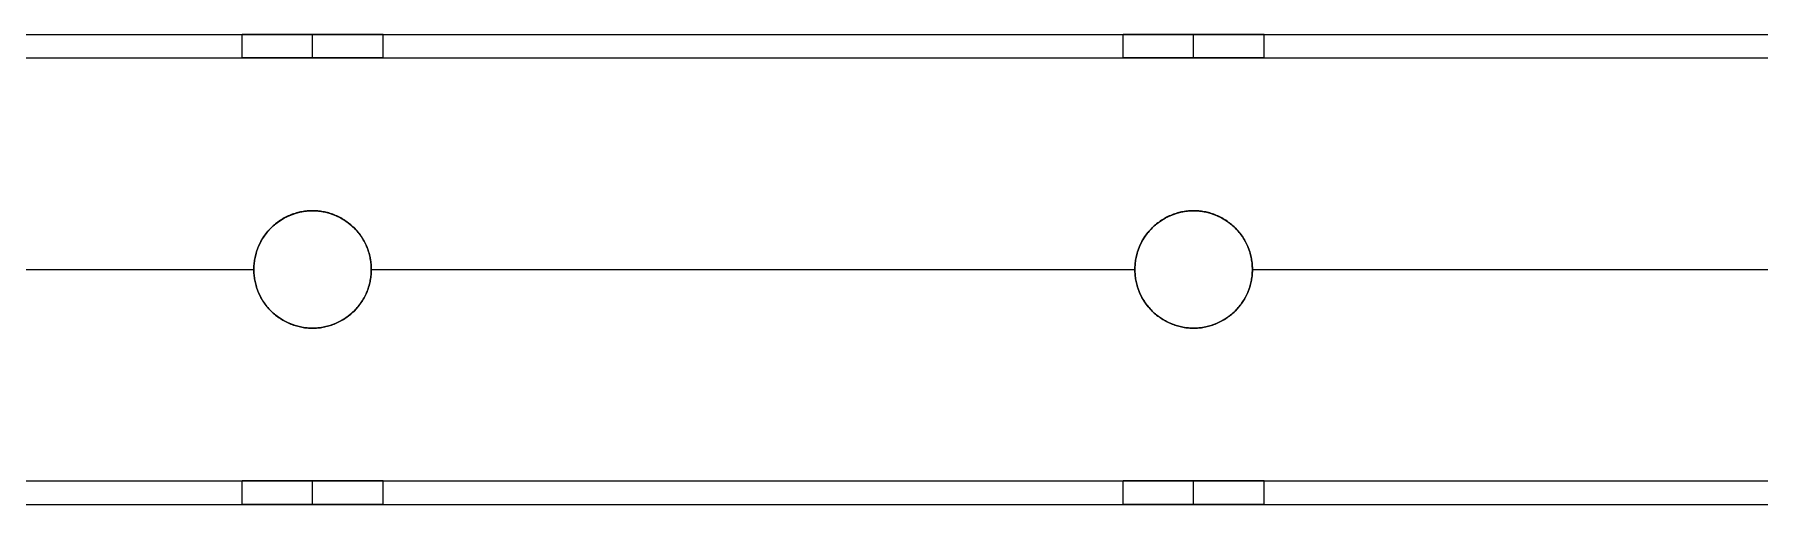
# Model space of a CAD drawing. Header units: millimetres. Extents: x 1279 to 9834, y -699 to 998.
# Drawn here: x 8665.2 to 8812.1, y 671.3 to 711.3 of the extents above; entities that cross this region are included whole.
import ezdxf

# ---------------------------------------------------------------- set-up
doc = ezdxf.new("R2010")
doc.units = ezdxf.units.MM
doc.header["$MEASUREMENT"] = 0
doc.layers.add('staal', color=7, linetype='Continuous', true_color=0x4c4c4c)

msp = doc.modelspace()

# ---------------------------------------------------------------- linework, layer by layer
at = {"layer": 'staal'}
for p, q in [((8682.89, 709.35, 2333.36), (8682.89, 711.35, 2333.36)), ((8688.89, 709.35, 2339.36), (8688.89, 711.35, 2339.36)), ((8688.89, 709.35, 2327.36), (8688.89, 711.35, 2327.36)), ((8694.89, 709.35, 2333.36), (8694.89, 711.35, 2333.36)), ((8757.89, 709.35, 2333.36), (8757.89, 711.35, 2333.36)), ((8763.89, 709.35, 2339.36), (8763.89, 711.35, 2339.36)), ((8763.89, 709.35, 2327.36), (8763.89, 711.35, 2327.36)), ((8769.89, 709.35, 2333.36), (8769.89, 711.35, 2333.36)), ((8688.89, 696.35, 2351.36), (8688.89, 696.35, 2353.36)), ((8688.89, 696.35, 2313.36), (8688.89, 696.35, 2315.36)), ((8763.89, 696.35, 2351.36), (8763.89, 696.35, 2353.36)), ((8763.89, 696.35, 2313.36), (8763.89, 696.35, 2315.36)), ((8683.89, 691.35, 2351.36), (8683.89, 691.35, 2353.36)), ((8683.89, 691.35, 2313.36), (8683.89, 691.35, 2315.36)), ((8693.89, 691.35, 2351.36), (8693.89, 691.35, 2353.36)), ((8693.89, 691.35, 2313.36), (8693.89, 691.35, 2315.36)), ((8758.89, 691.35, 2351.36), (8758.89, 691.35, 2353.36)), ((8758.89, 691.35, 2313.36), (8758.89, 691.35, 2315.36)), ((8768.89, 691.35, 2351.36), (8768.89, 691.35, 2353.36)), ((8768.89, 691.35, 2313.36), (8768.89, 691.35, 2315.36)), ((8688.89, 686.35, 2313.36), (8688.89, 686.35, 2315.36)), ((8688.89, 686.35, 2351.36), (8688.89, 686.35, 2353.36)), ((8763.89, 686.35, 2313.36), (8763.89, 686.35, 2315.36)), ((8763.89, 686.35, 2351.36), (8763.89, 686.35, 2353.36)), ((8682.89, 671.35, 2333.36), (8682.89, 673.35, 2333.36)), ((8688.89, 671.35, 2339.36), (8688.89, 673.35, 2339.36)), ((8688.89, 671.35, 2327.36), (8688.89, 673.35, 2327.36)), ((8694.89, 671.35, 2333.36), (8694.89, 673.35, 2333.36)), ((8757.89, 671.35, 2333.36), (8757.89, 673.35, 2333.36)), ((8763.89, 671.35, 2339.36), (8763.89, 673.35, 2339.36)), ((8763.89, 671.35, 2327.36), (8763.89, 673.35, 2327.36)), ((8769.89, 671.35, 2333.36), (8769.89, 673.35, 2333.36))]:
    msp.add_line(p, q, dxfattribs=at)
for centre in [(8688.89, 691.35, 2313.36), (8688.89, 691.35, 2352.36), (8688.89, 691.35, 2314.36), (8763.89, 691.35, 2313.36), (8763.89, 691.35, 2352.36), (8763.89, 691.35, 2314.36)]:
    msp.add_circle(centre, 5, dxfattribs=at)
for points in [[(8518.39, 711.35, 2313.36), (9176.39, 711.35, 2313.36), (9834.39, 711.35, 2313.36)], [(8518.39, 711.35, 2353.36), (9176.39, 711.35, 2353.36), (9834.39, 711.35, 2353.36)], [(8619.89, 711.35, 2333.36), (8651.39, 711.35, 2333.36), (8682.89, 711.35, 2333.36)], [(8694.89, 711.35, 2333.36), (8726.39, 711.35, 2333.36), (8757.89, 711.35, 2333.36)], [(8769.89, 711.35, 2333.36), (8801.39, 711.35, 2333.36), (8832.89, 711.35, 2333.36)], [(8520.39, 709.35, 2351.36), (9176.39, 709.35, 2351.36), (9832.39, 709.35, 2351.36)], [(8520.39, 709.35, 2315.36), (9176.39, 709.35, 2315.36), (9832.39, 709.35, 2315.36)], [(8619.89, 709.35, 2333.36), (8651.39, 709.35, 2333.36), (8682.89, 709.35, 2333.36)], [(8694.89, 709.35, 2333.36), (8726.39, 709.35, 2333.36), (8757.89, 709.35, 2333.36)], [(8769.89, 709.35, 2333.36), (8801.39, 709.35, 2333.36), (8832.89, 709.35, 2333.36)], [(8618.89, 691.35, 2353.36), (8651.39, 691.35, 2353.36), (8683.89, 691.35, 2353.36)], [(8618.89, 691.35, 2351.36), (8651.39, 691.35, 2351.36), (8683.89, 691.35, 2351.36)], [(8618.89, 691.35, 2315.36), (8651.39, 691.35, 2315.36), (8683.89, 691.35, 2315.36)], [(8618.89, 691.35, 2313.36), (8651.39, 691.35, 2313.36), (8683.89, 691.35, 2313.36)], [(8693.89, 691.35, 2353.36), (8726.39, 691.35, 2353.36), (8758.89, 691.35, 2353.36)], [(8693.89, 691.35, 2351.36), (8726.39, 691.35, 2351.36), (8758.89, 691.35, 2351.36)], [(8693.89, 691.35, 2315.36), (8726.39, 691.35, 2315.36), (8758.89, 691.35, 2315.36)], [(8693.89, 691.35, 2313.36), (8726.39, 691.35, 2313.36), (8758.89, 691.35, 2313.36)], [(8768.89, 691.35, 2353.36), (8801.39, 691.35, 2353.36), (8833.89, 691.35, 2353.36)], [(8768.89, 691.35, 2351.36), (8801.39, 691.35, 2351.36), (8833.89, 691.35, 2351.36)], [(8768.89, 691.35, 2315.36), (8801.39, 691.35, 2315.36), (8833.89, 691.35, 2315.36)], [(8768.89, 691.35, 2313.36), (8801.39, 691.35, 2313.36), (8833.89, 691.35, 2313.36)], [(8556.39, 673.35, 2351.36), (9176.39, 673.35, 2351.36), (9796.39, 673.35, 2351.36)], [(8556.39, 673.35, 2315.36), (9176.39, 673.35, 2315.36), (9796.39, 673.35, 2315.36)], [(8619.89, 673.35, 2333.36), (8651.39, 673.35, 2333.36), (8682.89, 673.35, 2333.36)], [(8694.89, 673.35, 2333.36), (8726.39, 673.35, 2333.36), (8757.89, 673.35, 2333.36)], [(8769.89, 673.35, 2333.36), (8801.39, 673.35, 2333.36), (8832.89, 673.35, 2333.36)], [(8558.39, 671.35, 2313.36), (9176.39, 671.35, 2313.36), (9794.39, 671.35, 2313.36)], [(8558.39, 671.35, 2353.36), (9176.39, 671.35, 2353.36), (9794.39, 671.35, 2353.36)], [(8619.89, 671.35, 2333.36), (8651.39, 671.35, 2333.36), (8682.89, 671.35, 2333.36)], [(8694.89, 671.35, 2333.36), (8726.39, 671.35, 2333.36), (8757.89, 671.35, 2333.36)], [(8769.89, 671.35, 2333.36), (8801.39, 671.35, 2333.36), (8832.89, 671.35, 2333.36)]]:
    msp.add_open_spline(points, degree=2, dxfattribs=at)
for points, weights, knots in [([(8688.89, 711.35, 2339.36), (8694.89, 711.35, 2339.36), (8694.89, 711.35, 2333.36), (8694.89, 711.35, 2327.36), (8688.89, 711.35, 2327.36), (8682.89, 711.35, 2327.36), (8682.89, 711.35, 2333.36), (8682.89, 711.35, 2339.36), (8688.89, 711.35, 2339.36)], [0.999999860338, 0.707106851018, 1, 0.707106781187, 1, 0.707106781187, 1, 0.707106851018, 0.999999860338], [-31.415927, -31.415927, -31.415927, -23.561946, -23.561946, -15.707963, -15.707963, -7.853981, -7.853981, 0, 0, 0]), ([(8763.89, 711.35, 2339.36), (8769.89, 711.35, 2339.36), (8769.89, 711.35, 2333.36), (8769.89, 711.35, 2327.36), (8763.89, 711.35, 2327.36), (8757.89, 711.35, 2327.36), (8757.89, 711.35, 2333.36), (8757.89, 711.35, 2339.36), (8763.89, 711.35, 2339.36)], [1, 0.707106781187, 1, 0.707106781187, 1, 0.707106781187, 1, 0.707106781187, 1], [-31.415927, -31.415927, -31.415927, -23.561945, -23.561945, -15.707963, -15.707963, -7.853982, -7.853982, 0, 0, 0]), ([(8688.89, 709.35, 2339.36), (8682.89, 709.35, 2339.36), (8682.89, 709.35, 2333.36), (8682.89, 709.35, 2327.36), (8688.89, 709.35, 2327.36), (8694.89, 709.35, 2327.36), (8694.89, 709.35, 2333.36), (8694.89, 709.35, 2339.36), (8688.89, 709.35, 2339.36)], [1, 0.707106781187, 1, 0.707106781187, 1, 0.707106781187, 1, 0.707106781187, 1], [0, 0, 0, 7.853982, 7.853982, 15.707963, 15.707963, 23.561945, 23.561945, 31.415927, 31.415927, 31.415927]), ([(8763.89, 709.35, 2339.36), (8757.89, 709.35, 2339.36), (8757.89, 709.35, 2333.36), (8757.89, 709.35, 2327.36), (8763.89, 709.35, 2327.36), (8769.89, 709.35, 2327.36), (8769.89, 709.35, 2333.36), (8769.89, 709.35, 2339.36), (8763.89, 709.35, 2339.36)], [1, 0.707106781187, 1, 0.707106781187, 1, 0.707106781187, 1, 0.707106781187, 1], [0, 0, 0, 7.853982, 7.853982, 15.707963, 15.707963, 23.561945, 23.561945, 31.415927, 31.415927, 31.415927]), ([(8688.89, 686.35, 2353.36), (8693.89, 686.35, 2353.36), (8693.89, 691.35, 2353.36), (8693.89, 696.35, 2353.36), (8688.89, 696.35, 2353.36), (8683.89, 696.35, 2353.36), (8683.89, 691.35, 2353.36), (8683.89, 686.35, 2353.36), (8688.89, 686.35, 2353.36)], [1, 0.707106781187, 1, 0.707106781187, 1, 0.707106781187, 1, 0.707106781187, 1], [-31.415927, -31.415927, -31.415927, -23.561945, -23.561945, -15.707963, -15.707963, -7.853982, -7.853982, 0, 0, 0]), ([(8688.89, 686.35, 2351.36), (8683.89, 686.35, 2351.36), (8683.89, 691.35, 2351.36), (8683.89, 696.35, 2351.36), (8688.89, 696.35, 2351.36), (8693.89, 696.35, 2351.36), (8693.89, 691.35, 2351.36), (8693.89, 686.35, 2351.36), (8688.89, 686.35, 2351.36)], [1, 0.707106781187, 1, 0.707106781187, 1, 0.707106781187, 1, 0.707106781187, 1], [0, 0, 0, 7.853982, 7.853982, 15.707963, 15.707963, 23.561945, 23.561945, 31.415927, 31.415927, 31.415927]), ([(8688.89, 686.35, 2315.36), (8693.89, 686.35, 2315.36), (8693.89, 691.35, 2315.36), (8693.89, 696.35, 2315.36), (8688.89, 696.35, 2315.36), (8683.89, 696.35, 2315.36), (8683.89, 691.35, 2315.36), (8683.89, 686.35, 2315.36), (8688.89, 686.35, 2315.36)], [1, 0.707106781187, 1, 0.707106781187, 1, 0.707106781187, 1, 0.707106781187, 1], [-31.415927, -31.415927, -31.415927, -23.561945, -23.561945, -15.707963, -15.707963, -7.853982, -7.853982, 0, 0, 0]), ([(8763.89, 686.35, 2353.36), (8768.89, 686.35, 2353.36), (8768.89, 691.35, 2353.36), (8768.89, 696.35, 2353.36), (8763.89, 696.35, 2353.36), (8758.89, 696.35, 2353.36), (8758.89, 691.35, 2353.36), (8758.89, 686.35, 2353.36), (8763.89, 686.35, 2353.36)], [1, 0.707106781187, 1, 0.707106781187, 1, 0.707106781187, 1, 0.707106781187, 1], [-31.415927, -31.415927, -31.415927, -23.561945, -23.561945, -15.707963, -15.707963, -7.853982, -7.853982, 0, 0, 0]), ([(8763.89, 686.35, 2351.36), (8758.89, 686.35, 2351.36), (8758.89, 691.35, 2351.36), (8758.89, 696.35, 2351.36), (8763.89, 696.35, 2351.36), (8768.89, 696.35, 2351.36), (8768.89, 691.35, 2351.36), (8768.89, 686.35, 2351.36), (8763.89, 686.35, 2351.36)], [1, 0.707106781187, 1, 0.707106781187, 1, 0.707106781187, 1, 0.707106781187, 1], [0, 0, 0, 7.853982, 7.853982, 15.707963, 15.707963, 23.561945, 23.561945, 31.415927, 31.415927, 31.415927]), ([(8763.89, 686.35, 2315.36), (8768.89, 686.35, 2315.36), (8768.89, 691.35, 2315.36), (8768.89, 696.35, 2315.36), (8763.89, 696.35, 2315.36), (8758.89, 696.35, 2315.36), (8758.89, 691.35, 2315.36), (8758.89, 686.35, 2315.36), (8763.89, 686.35, 2315.36)], [1, 0.707106781187, 1, 0.707106781187, 1, 0.707106781187, 1, 0.707106781187, 1], [-31.415927, -31.415927, -31.415927, -23.561945, -23.561945, -15.707963, -15.707963, -7.853982, -7.853982, 0, 0, 0]), ([(8688.89, 673.35, 2339.36), (8694.89, 673.35, 2339.36), (8694.89, 673.35, 2333.36), (8694.89, 673.35, 2327.36), (8688.89, 673.35, 2327.36), (8682.89, 673.35, 2327.36), (8682.89, 673.35, 2333.36), (8682.89, 673.35, 2339.36), (8688.89, 673.35, 2339.36)], [1, 0.707106781187, 1, 0.707106781187, 1, 0.707106781187, 1, 0.707106781187, 1], [-31.415927, -31.415927, -31.415927, -23.561945, -23.561945, -15.707963, -15.707963, -7.853982, -7.853982, 0, 0, 0]), ([(8763.89, 673.35, 2339.36), (8769.89, 673.35, 2339.36), (8769.89, 673.35, 2333.36), (8769.89, 673.35, 2327.36), (8763.89, 673.35, 2327.36), (8757.89, 673.35, 2327.36), (8757.89, 673.35, 2333.36), (8757.89, 673.35, 2339.36), (8763.89, 673.35, 2339.36)], [1, 0.707106781187, 1, 0.707106781187, 1, 0.707106781187, 1, 0.707106781187, 1], [-31.415927, -31.415927, -31.415927, -23.561945, -23.561945, -15.707963, -15.707963, -7.853982, -7.853982, 0, 0, 0]), ([(8688.89, 671.35, 2339.36), (8682.89, 671.35, 2339.36), (8682.89, 671.35, 2333.36), (8682.89, 671.35, 2327.36), (8688.89, 671.35, 2327.36), (8694.89, 671.35, 2327.36), (8694.89, 671.35, 2333.36), (8694.89, 671.35, 2339.36), (8688.89, 671.35, 2339.36)], [1, 0.707106781187, 1, 0.707106781187, 1, 0.707106781187, 1, 0.707106781187, 1], [0, 0, 0, 7.853982, 7.853982, 15.707963, 15.707963, 23.561945, 23.561945, 31.415927, 31.415927, 31.415927]), ([(8763.89, 671.35, 2339.36), (8757.89, 671.35, 2339.36), (8757.89, 671.35, 2333.36), (8757.89, 671.35, 2327.36), (8763.89, 671.35, 2327.36), (8769.89, 671.35, 2327.36), (8769.89, 671.35, 2333.36), (8769.89, 671.35, 2339.36), (8763.89, 671.35, 2339.36)], [1, 0.707106781187, 1, 0.707106781187, 1, 0.707106781187, 1, 0.707106781187, 1], [0, 0, 0, 7.853982, 7.853982, 15.707963, 15.707963, 23.561945, 23.561945, 31.415927, 31.415927, 31.415927])]:
    msp.add_rational_spline(points, weights, degree=2, knots=knots, dxfattribs=at)

doc.saveas('drawing.dxf')
